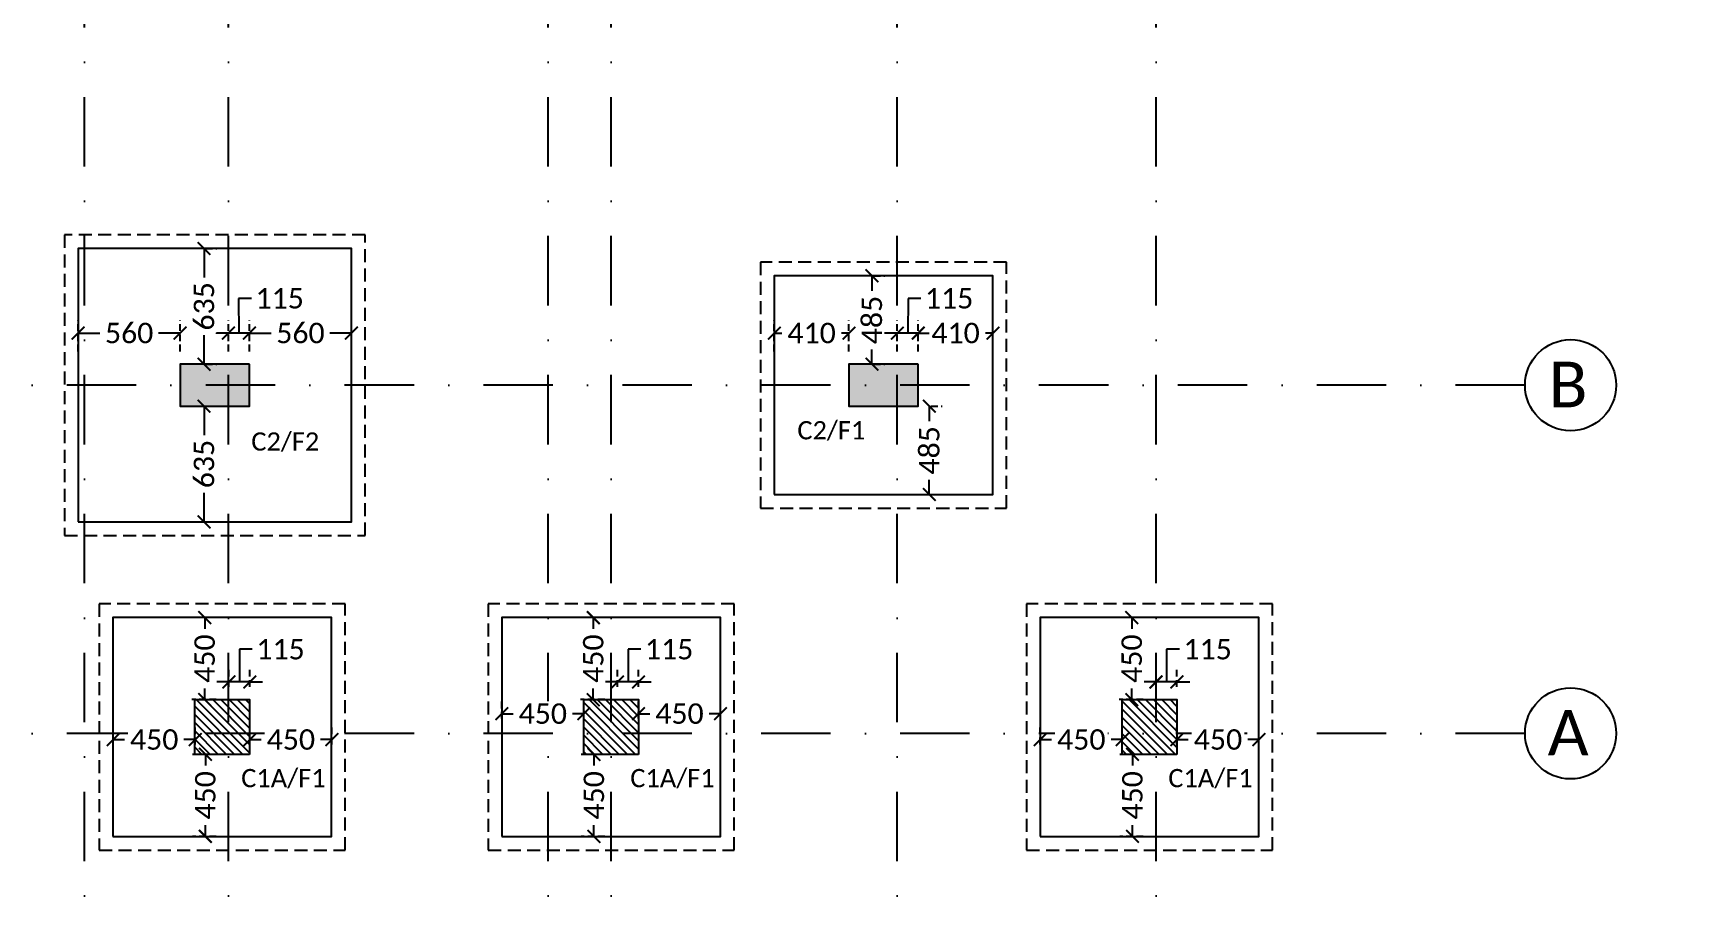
# Model space of a CAD drawing. Header units: millimetres. Extents: x -176651 to 954389, y -469666 to 486614.
# Drawn here: x 827461 to 836584, y 165654 to 170441 of the extents above; entities that cross this region are included whole.
import ezdxf
from ezdxf.xclip import XClip

# ---------------------------------------------------------------- set-up
doc = ezdxf.new("R2010")
doc.units = ezdxf.units.MM
doc.header["$LTSCALE"] = 150
doc.header["$XCLIPFRAME"] = 2
for name, pattern in [('3BHK-W(SB)$0$HIDDEN', [0.375, 0.25, -0.125]), ('DASHDOTX2', [50.8, 25.4, -12.7, 0, -12.7]), ('HIDDEN2', [4.7625, 3.175, -1.5875])]:
    doc.linetypes.add(name, pattern=pattern)
for name, color, linetype in [('ad-Column', 3, 'Continuous'), ('ad-Column Hatch', 125, 'Continuous'), ('ad-Footing line', 2, 'Continuous'), ('ad-Grid', 8, 'DASHDOTX2'), ('ad-PCC line', 8, 'HIDDEN2'), ('ad-RCC', 3, 'Continuous'), ('ad-RCC Hatch', 125, 'Continuous'), ('ad-Road', 2, 'Continuous'), ('ad-Road Hatch', 8, 'Continuous'), ('ad-Text main', 7, 'Continuous')]:
    doc.layers.add(name, color=color, linetype=linetype)
doc.layers.add('ad-Foundation text', color=6, linetype='Continuous', true_color=0xff00ff)
doc.layers.add('ad-Internal Dimensions', color=5, linetype='Continuous', true_color=0x0000ff)
doc.styles.get("Standard").update_dxf_attribs({"font": 'calibril.ttf'})
doc.dimstyles.new('A-75-DIM-INT (Framing)', dxfattribs={"dimscale": 100, "dimtxt": 1.6, "dimasz": 1, "dimexe": 1, "dimexo": 1, "dimgap": 0.5, "dimtad": 0, "dimdec": 0, "dimdsep": 46, "dimtxsty": 'Standard', "dimblk": 'ARCHTICK', "dimcen": 0.025, "dimclrd": 5, "dimclre": 5, "dimclrt": 256, "dimazin": 2, "dimtfac": 1, "dimtdec": 0, "dimtmove": 1, "dimatfit": 0, "dimldrblk": 'ARCHTICK', "dimfxl": 1, "dimtfill": 1, "dimtolj": 1, "dimtzin": 0, "dimarcsym": 0})

# ---------------------------------------------------------------- blocks, each defined once
blk = doc.blocks.new('A$C4fb60e89')
at = {"layer": 'ad-Road Hatch', "ltscale": 5, "transparency": 33554687}
h = blk.add_hatch(dxfattribs=at)
h.set_pattern_fill('AR-HBONE', color=256, scale=15)
h.set_pattern_definition([(45, (-193247.7, -428758.8), (0, 2155.2615), [4572, -1524]), (135, (-192170.1, -427681.1), (2e-13, 2155.2615), [4572, -1524])])
h.paths.add_polyline_path([(175594.5, -250241), (169177.9, -249341.1), (167473.5, -249057.1), (167473.5, -138693.9), (101313.5, -138693.9), (101313.5, -199953.9), (101307.7, -237994.6), (101040.4, -268291), (101007.7, -280967.7), (101066.4, -293683.6), (101242.5, -311127.2), (100909.9, -319343.6), (100949.1, -333937.5), (100668.7, -366959.6), (100727.3, -390982.9), (100668.7, -404585.6), (100538.2, -420418.5), (100466.5, -428758.8), (92426.2, -427265.5), (92163.5, -427209.5), (92163.5, -321453.9), (24803.5, -321453.9), (24803.5, -412960.5), (15653.5, -411028.6), (15653.5, -321452.2), (-19535.1, -321452.2), (-34427.5, -319476.7), (-65207.4, -315394.6), (-171770.1, -301268.1), (-185853.9, -298333.1), (-193247.7, -296831.5), (-193244, -292907.6), (-191913.8, -285219.4), (-191838.8, -284678.8), (-183397.4, -286393.2), (-169722.9, -289242.8), (-53141.2, -304697.5), (-18730.1, -309262.2), (15653.3, -309262.2), (15653.5, 703.4), (24803.5, 1114.6), (24803.5, -129543.9), (92163.5, -129543.9), (92163.5, 15133.3), (101313.5, 17712.8), (101313.5, -129543.9), (167473.5, -129543.9), (167473.5, 35551.6), (175738, 37855), (175848.8, 28595.3), (175835.8, 25947.4), (175777.1, 14040.5), (175855.3, 2315.8), (175659.7, -18036.1), (175731.4, -34038.6), (175718.4, -46839.2), (175672.7, -63402.4), (175816.2, -82071.9), (175542.3, -106356), (175490.2, -124640.8), (175574.9, -145018.8), (175731.4, -168892), (175796.6, -181268.8), (175796.6, -192667.4), (175744.5, -208200.3), (175829.2, -223276.8), (175887.9, -234871.1)])
h.paths.add_polyline_path([(24803.5, -309263.9), (92163.5, -309263.9), (92163.5, -138693.9), (24803.5, -138693.9)], flags=16)
blk = doc.blocks.new("Plot's Boundary")
at = {"layer": 'ad-Road', "ltscale": 5}
blk.add_blockref('A$C4fb60e89', (191838.8, 428758.8), dxfattribs=at)
blk = doc.blocks.new('A$C42b14ea2')
at = {"layer": 'ad-RCC Hatch', "transparency": 33554687}
h = blk.add_hatch(dxfattribs=at)
h.set_pattern_fill('ANSI31', color=256, scale=10)
h.set_pattern_definition([(45, (8643.536, 7380), (-22.45064, 22.45064), [])])
h.paths.add_polyline_path([(0, 0), (300, 0), (300, 300), (0, 300)])
at = {"layer": 'ad-RCC'}
blk.add_lwpolyline([(0, 0), (300, 0), (300, 300), (0, 300)], close=True, dxfattribs=at)
blk = doc.blocks.new('zw$6AA0')
at = {"layer": 'ad-Column Hatch', "transparency": 33554687}
h = blk.add_hatch(color=256, dxfattribs=at)
h.dxf.hatch_style = 1
h.paths.add_polyline_path([(0, -230), (380, -230), (380, 0), (0, 0)])
at = {"layer": 'ad-Column'}
blk.add_lwpolyline([(0, -230), (380, -230), (380, 0), (0, 0)], close=True, dxfattribs=at)
blk = doc.blocks.new('1215E_Columns')
at = {"xscale": -1}
for p in [(6705, -1910), (8840, -1910), (11795, -1910)]:
    blk.add_blockref('A$C42b14ea2', p, dxfattribs=at)
at = {"layer": 'ad-Column', "rotation": 179.9999999999996}
for p in [(6705, 0), (10375, 0)]:
    blk.add_blockref('zw$6AA0', p, dxfattribs=at)
blk = doc.blocks.new('1215E_Grid')
at = {"layer": 'ad-Grid', "ltscale": 0.1}
for points in [[(9043.6, -4473.6), (9043.6, -4223.6), (8690, -4020), (8690, 14905), (9043.6, 15108.6), (9043.6, 15358.6)], [(5800, -4020), (5800, 14905)], [(6590, -4020), (6590, 14905)], [(8345, -4020), (8345, 14905)], [(10260, -4020), (10260, 14905)], [(11680, -4020), (11680, 14905)], [(13705, 115), (-1950, 115)], [(13705, -1795), (-1950, -1795)]]:
    blk.add_lwpolyline(points, dxfattribs=at)
at = {"layer": 'ad-Text main', "char_height": 250, "width": 227.385, "attachment_point": 5, "bg_fill": 2}
for s, insert in [('{\\fCalibri|b0|i0|c0|p34;B}', (13941.5, 119)), ('{\\fCalibri|b0|i0|c0|p34;A}', (13941.5, -1791))]:
    blk.add_mtext(s, dxfattribs=dict(at, insert=insert))
at = {"layer": 'ad-Grid', "color": 7, "linetype": 'ByBlock'}
for centre in [(13955, 115), (13955, -1795)]:
    blk.add_circle(centre, 250, dxfattribs=at)
blk = doc.blocks.new('A$C71157536')
at = {"layer": 'ad-Footing line'}
for points in [[(-4610, -635), (-3110, -635), (-3110, 865), (-4610, 865)], [(-790, -485), (410, -485), (410, 715), (-790, 715)], [(-4420, -2360), (-3220, -2360), (-3220, -1160), (-4420, -1160)], [(-2285, -2360), (-1085, -2360), (-1085, -1160), (-2285, -1160)], [(670, -2360), (1870, -2360), (1870, -1160), (670, -1160)]]:
    blk.add_lwpolyline(points, close=True, dxfattribs=at)
at = {"layer": 'ad-PCC line', "ltscale": 0.15}
for points in [[(-4685, -710), (-3035, -710), (-3035, 940), (-4685, 940)], [(-865, -560), (485, -560), (485, 790), (-865, 790)], [(-4495, -2435), (-3145, -2435), (-3145, -1085), (-4495, -1085)], [(-2360, -2435), (-1010, -2435), (-1010, -1085), (-2360, -1085)], [(595, -2435), (1945, -2435), (1945, -1085), (595, -1085)]]:
    blk.add_lwpolyline(points, close=True, dxfattribs=at)
blk = doc.blocks.new('A$Cfb9dcffd')
at = {"layer": 'ad-Foundation text', "char_height": 100, "attachment_point": 5}
for s, insert, width in [('\\pxt5;C2/F1', (-476.7, -135.4), 349.312), ('\\pxt5;C2/F2', (-3473.3, -197.2), 349.312), ('\\pxt5;C1A/F1', (-3483.5, -2043.7), 382.445), ('\\pxt5;C1A/F1', (-1348.5, -2043.7), 382.445), ('\\pxt5;C1A/F1', (1604, -2043.7), 382.445)]:
    blk.add_mtext(s, dxfattribs=dict(at, insert=insert, width=width))
blk = doc.blocks.new('_ArchTick')
at = {"color": 0, "linetype": 'ByBlock', "const_width": 0.15}
blk.add_lwpolyline([(-0.5, -0.5), (0.5, 0.5)], dxfattribs=at)
blk = doc.blocks.new('*D124')
at = {"layer": 'ad-Internal Dimensions', "lineweight": -2}
for p, q in [((10319.4, -11763.9), (10317.5, -11954.3)), ((10389.4, -11763.9), (10319.4, -11763.9)), ((10260, -11954.3), (10190, -11954.3)), ((10375, -11954.3), (10260, -11954.3)), ((10375, -11954.3), (10445, -11954.3))]:
    blk.add_line(p, q, dxfattribs=at)
at = {"layer": 'ad-Internal Dimensions', "linetype": '3BHK-W(SB)$0$HIDDEN', "lineweight": -2}
for p, q in [((10260, -12055), (10260, -11884.3)), ((10375, -12055), (10375, -11884.3))]:
    blk.add_line(p, q, dxfattribs=at)
at = {"layer": 'Defpoints', "color": 0}
for p in [(10260, -11954.3), (10260, -12125), (10375, -12125)]:
    blk.add_point(p, dxfattribs=at)
at = {"layer": 'ad-Internal Dimensions', "lineweight": -2, "xscale": 70, "yscale": 70, "zscale": 70}
blk.add_blockref('_ArchTick', (10260, -11954.3), dxfattribs=at)
at = {"layer": 'ad-Internal Dimensions', "lineweight": -2, "xscale": 70, "yscale": 70, "zscale": 70, "rotation": 180}
blk.add_blockref('_ArchTick', (10375, -11954.3), dxfattribs=at)
at = {"layer": 'ad-Internal Dimensions', "insert": (10544.6, -11763.9), "char_height": 112, "attachment_point": 5, "bg_fill": 3, "box_fill_scale": 1.1, "bg_fill_color": 257, "bg_fill_transparency": 0}
blk.add_mtext('\\A1;115', dxfattribs=at)
blk = doc.blocks.new('*D125')
at = {"layer": 'ad-Internal Dimensions', "lineweight": -2}
for p, q in [((10121, -11640), (10121, -11721.5)), ((10121, -12125), (10121, -12043.5))]:
    blk.add_line(p, q, dxfattribs=at)
at = {"layer": 'ad-Internal Dimensions', "linetype": '3BHK-W(SB)$0$HIDDEN', "lineweight": -2}
for p, q in [((10130, -11640), (10191, -11640)), ((10130, -12125), (10191, -12125))]:
    blk.add_line(p, q, dxfattribs=at)
at = {"layer": 'Defpoints', "color": 0}
for p in [(10060, -11640), (10121, -11640), (10060, -12125)]:
    blk.add_point(p, dxfattribs=at)
at = {"layer": 'ad-Internal Dimensions', "lineweight": -2, "xscale": 70, "yscale": 70, "zscale": 70}
for p, rotation in [((10121, -11640), 90), ((10121, -12125), 270)]:
    blk.add_blockref('_ArchTick', p, dxfattribs=dict(at, rotation=rotation))
at = {"layer": 'ad-Internal Dimensions', "insert": (10121, -11882.5), "char_height": 112, "attachment_point": 5, "rotation": 90, "bg_fill": 3, "box_fill_scale": 1.1, "bg_fill_color": 257, "bg_fill_transparency": 0}
blk.add_mtext('\\A1;485', dxfattribs=at)
blk = doc.blocks.new('*D126')
at = {"layer": 'ad-Internal Dimensions', "linetype": '3BHK-W(SB)$0$HIDDEN', "lineweight": -2}
for p, q in [((9585, -12055), (9585, -11884.3)), ((9995, -12055), (9995, -11884.3))]:
    blk.add_line(p, q, dxfattribs=at)
at = {"layer": 'ad-Internal Dimensions', "lineweight": -2}
for p, q in [((9585, -11954.3), (9626.6, -11954.3)), ((9995, -11954.3), (9953.4, -11954.3))]:
    blk.add_line(p, q, dxfattribs=at)
at = {"layer": 'Defpoints', "color": 0}
for p in [(9995, -11954.3), (9585, -12125), (9995, -12125)]:
    blk.add_point(p, dxfattribs=at)
at = {"layer": 'ad-Internal Dimensions', "lineweight": -2, "xscale": 70, "yscale": 70, "zscale": 70, "rotation": 180}
blk.add_blockref('_ArchTick', (9585, -11954.3), dxfattribs=at)
at = {"layer": 'ad-Internal Dimensions', "lineweight": -2, "xscale": 70, "yscale": 70, "zscale": 70}
blk.add_blockref('_ArchTick', (9995, -11954.3), dxfattribs=at)
at = {"layer": 'ad-Internal Dimensions', "insert": (9790, -11954.3), "char_height": 112, "attachment_point": 5, "bg_fill": 3, "box_fill_scale": 1.1, "bg_fill_color": 257, "bg_fill_transparency": 0}
blk.add_mtext('\\A1;410', dxfattribs=at)
blk = doc.blocks.new('*D127')
at = {"layer": 'ad-Internal Dimensions', "linetype": '3BHK-W(SB)$0$HIDDEN', "lineweight": -2}
for p, q in [((10375, -12055), (10375, -11884.3)), ((10785, -12055), (10785, -11884.3))]:
    blk.add_line(p, q, dxfattribs=at)
at = {"layer": 'ad-Internal Dimensions', "lineweight": -2}
for p, q in [((10375, -11954.3), (10416.6, -11954.3)), ((10785, -11954.3), (10743.4, -11954.3))]:
    blk.add_line(p, q, dxfattribs=at)
at = {"layer": 'Defpoints', "color": 0}
for p in [(10785, -11954.3), (10375, -12125), (10785, -12125)]:
    blk.add_point(p, dxfattribs=at)
at = {"layer": 'ad-Internal Dimensions', "lineweight": -2, "xscale": 70, "yscale": 70, "zscale": 70, "rotation": 180}
blk.add_blockref('_ArchTick', (10375, -11954.3), dxfattribs=at)
at = {"layer": 'ad-Internal Dimensions', "lineweight": -2, "xscale": 70, "yscale": 70, "zscale": 70}
blk.add_blockref('_ArchTick', (10785, -11954.3), dxfattribs=at)
at = {"layer": 'ad-Internal Dimensions', "insert": (10580, -11954.3), "char_height": 112, "attachment_point": 5, "bg_fill": 3, "box_fill_scale": 1.1, "bg_fill_color": 257, "bg_fill_transparency": 0}
blk.add_mtext('\\A1;410', dxfattribs=at)
blk = doc.blocks.new('*D128')
at = {"layer": 'ad-Internal Dimensions', "lineweight": -2}
for p, q in [((10436, -12355), (10436, -12436.5)), ((10436, -12840), (10436, -12758.5))]:
    blk.add_line(p, q, dxfattribs=at)
at = {"layer": 'ad-Internal Dimensions', "linetype": '3BHK-W(SB)$0$HIDDEN', "lineweight": -2}
for p, q in [((10445, -12355), (10506, -12355)), ((10445, -12840), (10506, -12840))]:
    blk.add_line(p, q, dxfattribs=at)
at = {"layer": 'Defpoints', "color": 0}
for p in [(10375, -12355), (10436, -12355), (10375, -12840)]:
    blk.add_point(p, dxfattribs=at)
at = {"layer": 'ad-Internal Dimensions', "lineweight": -2, "xscale": 70, "yscale": 70, "zscale": 70}
for p, rotation in [((10436, -12355), 90), ((10436, -12840), 270)]:
    blk.add_blockref('_ArchTick', p, dxfattribs=dict(at, rotation=rotation))
at = {"layer": 'ad-Internal Dimensions', "insert": (10436, -12597.5), "char_height": 112, "attachment_point": 5, "rotation": 90, "bg_fill": 3, "box_fill_scale": 1.1, "bg_fill_color": 257, "bg_fill_transparency": 0}
blk.add_mtext('\\A1;485', dxfattribs=at)
blk = doc.blocks.new('*D173')
at = {"layer": 'ad-Internal Dimensions', "lineweight": -2}
for p, q in [((11738.1, -13688.7), (11737.5, -13868.1)), ((11808.1, -13688.7), (11738.1, -13688.7)), ((11680, -13868.1), (11610, -13868.1)), ((11795, -13868.1), (11680, -13868.1)), ((11795, -13868.1), (11865, -13868.1))]:
    blk.add_line(p, q, dxfattribs=at)
at = {"layer": 'ad-Internal Dimensions', "linetype": '3BHK-W(SB)$0$HIDDEN', "lineweight": -2}
for p, q in [((11680, -13895), (11680, -13798.1)), ((11795, -13895), (11795, -13798.1))]:
    blk.add_line(p, q, dxfattribs=at)
at = {"layer": 'Defpoints', "color": 0}
for p in [(11680, -13868.1), (11680, -13965), (11795, -13965)]:
    blk.add_point(p, dxfattribs=at)
at = {"layer": 'ad-Internal Dimensions', "lineweight": -2, "xscale": 70, "yscale": 70, "zscale": 70}
blk.add_blockref('_ArchTick', (11680, -13868.1), dxfattribs=at)
at = {"layer": 'ad-Internal Dimensions', "lineweight": -2, "xscale": 70, "yscale": 70, "zscale": 70, "rotation": 180}
blk.add_blockref('_ArchTick', (11795, -13868.1), dxfattribs=at)
at = {"layer": 'ad-Internal Dimensions', "insert": (11963.2, -13688.7), "char_height": 112, "attachment_point": 5, "bg_fill": 3, "box_fill_scale": 1.1, "bg_fill_color": 257, "bg_fill_transparency": 0}
blk.add_mtext('\\A1;115', dxfattribs=at)
blk = doc.blocks.new('*D174')
at = {"layer": 'ad-Internal Dimensions', "linetype": '3BHK-W(SB)$0$HIDDEN', "lineweight": -2}
for p, q in [((11795, -14211), (11795, -14114.1)), ((12245, -14211), (12245, -14114.1))]:
    blk.add_line(p, q, dxfattribs=at)
at = {"layer": 'ad-Internal Dimensions', "lineweight": -2}
for p, q in [((11795, -14184.1), (11856.6, -14184.1)), ((12245, -14184.1), (12183.4, -14184.1))]:
    blk.add_line(p, q, dxfattribs=at)
at = {"layer": 'Defpoints', "color": 0}
for p in [(12245, -14184.1), (11795, -14281), (12245, -14281)]:
    blk.add_point(p, dxfattribs=at)
at = {"layer": 'ad-Internal Dimensions', "lineweight": -2, "xscale": 70, "yscale": 70, "zscale": 70, "rotation": 180}
blk.add_blockref('_ArchTick', (11795, -14184.1), dxfattribs=at)
at = {"layer": 'ad-Internal Dimensions', "lineweight": -2, "xscale": 70, "yscale": 70, "zscale": 70}
blk.add_blockref('_ArchTick', (12245, -14184.1), dxfattribs=at)
at = {"layer": 'ad-Internal Dimensions', "insert": (12020, -14184.1), "char_height": 112, "attachment_point": 5, "bg_fill": 3, "box_fill_scale": 1.1, "bg_fill_color": 257, "bg_fill_transparency": 0}
blk.add_mtext('\\A1;450', dxfattribs=at)
blk = doc.blocks.new('*D175')
at = {"layer": 'ad-Internal Dimensions', "linetype": '3BHK-W(SB)$0$HIDDEN', "lineweight": -2}
for p, q in [((11045, -14211), (11045, -14114.1)), ((11495, -14211), (11495, -14114.1))]:
    blk.add_line(p, q, dxfattribs=at)
at = {"layer": 'ad-Internal Dimensions', "lineweight": -2}
for p, q in [((11045, -14184.1), (11106.6, -14184.1)), ((11495, -14184.1), (11433.4, -14184.1))]:
    blk.add_line(p, q, dxfattribs=at)
at = {"layer": 'Defpoints', "color": 0}
for p in [(11045, -14184.1), (11045, -14281), (11495, -14281)]:
    blk.add_point(p, dxfattribs=at)
at = {"layer": 'ad-Internal Dimensions', "lineweight": -2, "xscale": 70, "yscale": 70, "zscale": 70, "rotation": 180}
blk.add_blockref('_ArchTick', (11045, -14184.1), dxfattribs=at)
at = {"layer": 'ad-Internal Dimensions', "lineweight": -2, "xscale": 70, "yscale": 70, "zscale": 70}
blk.add_blockref('_ArchTick', (11495, -14184.1), dxfattribs=at)
at = {"layer": 'ad-Internal Dimensions', "insert": (11270, -14184.1), "char_height": 112, "attachment_point": 5, "bg_fill": 3, "box_fill_scale": 1.1, "bg_fill_color": 257, "bg_fill_transparency": 0}
blk.add_mtext('\\A1;450', dxfattribs=at)
blk = doc.blocks.new('*D176')
at = {"layer": 'ad-Internal Dimensions', "linetype": '3BHK-W(SB)$0$HIDDEN', "lineweight": -2}
for p, q in [((11610, -13515), (11477, -13515)), ((11610, -13965), (11477, -13965))]:
    blk.add_line(p, q, dxfattribs=at)
at = {"layer": 'ad-Internal Dimensions', "lineweight": -2}
for p, q in [((11547, -13515), (11547, -13576.6)), ((11547, -13965), (11547, -13903.4))]:
    blk.add_line(p, q, dxfattribs=at)
at = {"layer": 'Defpoints', "color": 0}
for p in [(11547, -13515), (11680, -13515), (11680, -13965)]:
    blk.add_point(p, dxfattribs=at)
at = {"layer": 'ad-Internal Dimensions', "lineweight": -2, "xscale": 70, "yscale": 70, "zscale": 70}
for p, rotation in [((11547, -13515), 90), ((11547, -13965), 270)]:
    blk.add_blockref('_ArchTick', p, dxfattribs=dict(at, rotation=rotation))
at = {"layer": 'ad-Internal Dimensions', "insert": (11547, -13740), "char_height": 112, "attachment_point": 5, "rotation": 90, "bg_fill": 3, "box_fill_scale": 1.1, "bg_fill_color": 257, "bg_fill_transparency": 0}
blk.add_mtext('\\A1;450', dxfattribs=at)
blk = doc.blocks.new('*D177')
at = {"layer": 'ad-Internal Dimensions', "linetype": '3BHK-W(SB)$0$HIDDEN', "lineweight": -2}
for p, q in [((11610, -14265), (11480.7, -14265)), ((11610, -14715), (11480.7, -14715))]:
    blk.add_line(p, q, dxfattribs=at)
at = {"layer": 'ad-Internal Dimensions', "lineweight": -2}
for p, q in [((11550.7, -14265), (11550.7, -14326.6)), ((11550.7, -14715), (11550.7, -14653.4))]:
    blk.add_line(p, q, dxfattribs=at)
at = {"layer": 'Defpoints', "color": 0}
for p in [(11680, -14265), (11550.7, -14715), (11680, -14715)]:
    blk.add_point(p, dxfattribs=at)
at = {"layer": 'ad-Internal Dimensions', "lineweight": -2, "xscale": 70, "yscale": 70, "zscale": 70}
for p, rotation in [((11550.7, -14265), 90), ((11550.7, -14715), 270)]:
    blk.add_blockref('_ArchTick', p, dxfattribs=dict(at, rotation=rotation))
at = {"layer": 'ad-Internal Dimensions', "insert": (11550.7, -14490), "char_height": 112, "attachment_point": 5, "rotation": 90, "bg_fill": 3, "box_fill_scale": 1.1, "bg_fill_color": 257, "bg_fill_transparency": 0}
blk.add_mtext('\\A1;450', dxfattribs=at)
blk = doc.blocks.new('*D178')
at = {"layer": 'ad-Internal Dimensions', "lineweight": -2}
for p, q in [((6650.6, -13688.7), (6650, -13868.1)), ((6720.6, -13688.7), (6650.6, -13688.7)), ((6592.5, -13868.1), (6522.5, -13868.1)), ((6707.5, -13868.1), (6592.5, -13868.1)), ((6707.5, -13868.1), (6777.5, -13868.1))]:
    blk.add_line(p, q, dxfattribs=at)
at = {"layer": 'ad-Internal Dimensions', "linetype": '3BHK-W(SB)$0$HIDDEN', "lineweight": -2}
for p, q in [((6592.5, -13895), (6592.5, -13798.1)), ((6707.5, -13895), (6707.5, -13798.1))]:
    blk.add_line(p, q, dxfattribs=at)
at = {"layer": 'Defpoints', "color": 0}
for p in [(6592.5, -13868.1), (6592.5, -13965), (6707.5, -13965)]:
    blk.add_point(p, dxfattribs=at)
at = {"layer": 'ad-Internal Dimensions', "lineweight": -2, "xscale": 70, "yscale": 70, "zscale": 70}
blk.add_blockref('_ArchTick', (6592.5, -13868.1), dxfattribs=at)
at = {"layer": 'ad-Internal Dimensions', "lineweight": -2, "xscale": 70, "yscale": 70, "zscale": 70, "rotation": 180}
blk.add_blockref('_ArchTick', (6707.5, -13868.1), dxfattribs=at)
at = {"layer": 'ad-Internal Dimensions', "insert": (6875.7, -13688.7), "char_height": 112, "attachment_point": 5, "bg_fill": 3, "box_fill_scale": 1.1, "bg_fill_color": 257, "bg_fill_transparency": 0}
blk.add_mtext('\\A1;115', dxfattribs=at)
blk = doc.blocks.new('*D179')
at = {"layer": 'ad-Internal Dimensions', "linetype": '3BHK-W(SB)$0$HIDDEN', "lineweight": -2}
for p, q in [((6707.5, -14211), (6707.5, -14114.1)), ((7157.5, -14211), (7157.5, -14114.1))]:
    blk.add_line(p, q, dxfattribs=at)
at = {"layer": 'ad-Internal Dimensions', "lineweight": -2}
for p, q in [((6707.5, -14184.1), (6769.1, -14184.1)), ((7157.5, -14184.1), (7095.9, -14184.1))]:
    blk.add_line(p, q, dxfattribs=at)
at = {"layer": 'Defpoints', "color": 0}
for p in [(7157.5, -14184.1), (6707.5, -14281), (7157.5, -14281)]:
    blk.add_point(p, dxfattribs=at)
at = {"layer": 'ad-Internal Dimensions', "lineweight": -2, "xscale": 70, "yscale": 70, "zscale": 70, "rotation": 180}
blk.add_blockref('_ArchTick', (6707.5, -14184.1), dxfattribs=at)
at = {"layer": 'ad-Internal Dimensions', "lineweight": -2, "xscale": 70, "yscale": 70, "zscale": 70}
blk.add_blockref('_ArchTick', (7157.5, -14184.1), dxfattribs=at)
at = {"layer": 'ad-Internal Dimensions', "insert": (6932.5, -14184.1), "char_height": 112, "attachment_point": 5, "bg_fill": 3, "box_fill_scale": 1.1, "bg_fill_color": 257, "bg_fill_transparency": 0}
blk.add_mtext('\\A1;450', dxfattribs=at)
blk = doc.blocks.new('*D180')
at = {"layer": 'ad-Internal Dimensions', "linetype": '3BHK-W(SB)$0$HIDDEN', "lineweight": -2}
for p, q in [((5957.5, -14211), (5957.5, -14114.1)), ((6407.5, -14211), (6407.5, -14114.1))]:
    blk.add_line(p, q, dxfattribs=at)
at = {"layer": 'ad-Internal Dimensions', "lineweight": -2}
for p, q in [((5957.5, -14184.1), (6019.1, -14184.1)), ((6407.5, -14184.1), (6345.9, -14184.1))]:
    blk.add_line(p, q, dxfattribs=at)
at = {"layer": 'Defpoints', "color": 0}
for p in [(5957.5, -14184.1), (5957.5, -14281), (6407.5, -14281)]:
    blk.add_point(p, dxfattribs=at)
at = {"layer": 'ad-Internal Dimensions', "lineweight": -2, "xscale": 70, "yscale": 70, "zscale": 70, "rotation": 180}
blk.add_blockref('_ArchTick', (5957.5, -14184.1), dxfattribs=at)
at = {"layer": 'ad-Internal Dimensions', "lineweight": -2, "xscale": 70, "yscale": 70, "zscale": 70}
blk.add_blockref('_ArchTick', (6407.5, -14184.1), dxfattribs=at)
at = {"layer": 'ad-Internal Dimensions', "insert": (6182.5, -14184.1), "char_height": 112, "attachment_point": 5, "bg_fill": 3, "box_fill_scale": 1.1, "bg_fill_color": 257, "bg_fill_transparency": 0}
blk.add_mtext('\\A1;450', dxfattribs=at)
blk = doc.blocks.new('*D181')
at = {"layer": 'ad-Internal Dimensions', "linetype": '3BHK-W(SB)$0$HIDDEN', "lineweight": -2}
for p, q in [((6522.5, -13515), (6389.5, -13515)), ((6522.5, -13965), (6389.5, -13965))]:
    blk.add_line(p, q, dxfattribs=at)
at = {"layer": 'ad-Internal Dimensions', "lineweight": -2}
for p, q in [((6459.5, -13515), (6459.5, -13576.6)), ((6459.5, -13965), (6459.5, -13903.4))]:
    blk.add_line(p, q, dxfattribs=at)
at = {"layer": 'Defpoints', "color": 0}
for p in [(6459.5, -13515), (6592.5, -13515), (6592.5, -13965)]:
    blk.add_point(p, dxfattribs=at)
at = {"layer": 'ad-Internal Dimensions', "lineweight": -2, "xscale": 70, "yscale": 70, "zscale": 70}
for p, rotation in [((6459.5, -13515), 90), ((6459.5, -13965), 270)]:
    blk.add_blockref('_ArchTick', p, dxfattribs=dict(at, rotation=rotation))
at = {"layer": 'ad-Internal Dimensions', "insert": (6459.5, -13740), "char_height": 112, "attachment_point": 5, "rotation": 90, "bg_fill": 3, "box_fill_scale": 1.1, "bg_fill_color": 257, "bg_fill_transparency": 0}
blk.add_mtext('\\A1;450', dxfattribs=at)
blk = doc.blocks.new('*D182')
at = {"layer": 'ad-Internal Dimensions', "linetype": '3BHK-W(SB)$0$HIDDEN', "lineweight": -2}
for p, q in [((6522.5, -14265), (6393.2, -14265)), ((6522.5, -14715), (6393.2, -14715))]:
    blk.add_line(p, q, dxfattribs=at)
at = {"layer": 'ad-Internal Dimensions', "lineweight": -2}
for p, q in [((6463.2, -14265), (6463.2, -14326.6)), ((6463.2, -14715), (6463.2, -14653.4))]:
    blk.add_line(p, q, dxfattribs=at)
at = {"layer": 'Defpoints', "color": 0}
for p in [(6592.5, -14265), (6463.2, -14715), (6592.5, -14715)]:
    blk.add_point(p, dxfattribs=at)
at = {"layer": 'ad-Internal Dimensions', "lineweight": -2, "xscale": 70, "yscale": 70, "zscale": 70}
for p, rotation in [((6463.2, -14265), 90), ((6463.2, -14715), 270)]:
    blk.add_blockref('_ArchTick', p, dxfattribs=dict(at, rotation=rotation))
at = {"layer": 'ad-Internal Dimensions', "insert": (6463.2, -14490), "char_height": 112, "attachment_point": 5, "rotation": 90, "bg_fill": 3, "box_fill_scale": 1.1, "bg_fill_color": 257, "bg_fill_transparency": 0}
blk.add_mtext('\\A1;450', dxfattribs=at)
blk = doc.blocks.new('*D134')
at = {"layer": 'ad-Internal Dimensions', "lineweight": -2}
for p, q in [((8783.1, -13688.7), (8782.5, -13868.1)), ((8853.1, -13688.7), (8783.1, -13688.7)), ((8725, -13868.1), (8655, -13868.1)), ((8840, -13868.1), (8725, -13868.1)), ((8840, -13868.1), (8910, -13868.1))]:
    blk.add_line(p, q, dxfattribs=at)
at = {"layer": 'ad-Internal Dimensions', "linetype": '3BHK-W(SB)$0$HIDDEN', "lineweight": -2}
for p, q in [((8725, -13895), (8725, -13798.1)), ((8840, -13895), (8840, -13798.1))]:
    blk.add_line(p, q, dxfattribs=at)
at = {"layer": 'Defpoints', "color": 0}
for p in [(8725, -13868.1), (8725, -13965), (8840, -13965)]:
    blk.add_point(p, dxfattribs=at)
at = {"layer": 'ad-Internal Dimensions', "lineweight": -2, "xscale": 70, "yscale": 70, "zscale": 70}
blk.add_blockref('_ArchTick', (8725, -13868.1), dxfattribs=at)
at = {"layer": 'ad-Internal Dimensions', "lineweight": -2, "xscale": 70, "yscale": 70, "zscale": 70, "rotation": 180}
blk.add_blockref('_ArchTick', (8840, -13868.1), dxfattribs=at)
at = {"layer": 'ad-Internal Dimensions', "insert": (9008.2, -13688.7), "char_height": 112, "attachment_point": 5, "bg_fill": 3, "box_fill_scale": 1.1, "bg_fill_color": 257, "bg_fill_transparency": 0}
blk.add_mtext('\\A1;115', dxfattribs=at)
blk = doc.blocks.new('*D135')
at = {"layer": 'ad-Internal Dimensions', "linetype": '3BHK-W(SB)$0$HIDDEN', "lineweight": -2}
for p, q in [((8840, -14069.2), (8840, -13972.2)), ((9290, -14069.2), (9290, -13972.2))]:
    blk.add_line(p, q, dxfattribs=at)
at = {"layer": 'ad-Internal Dimensions', "lineweight": -2}
for p, q in [((8840, -14042.2), (8901.6, -14042.2)), ((9290, -14042.2), (9228.4, -14042.2))]:
    blk.add_line(p, q, dxfattribs=at)
at = {"layer": 'Defpoints', "color": 0}
for p in [(9290, -14042.2), (8840, -14139.2), (9290, -14139.2)]:
    blk.add_point(p, dxfattribs=at)
at = {"layer": 'ad-Internal Dimensions', "lineweight": -2, "xscale": 70, "yscale": 70, "zscale": 70, "rotation": 180}
blk.add_blockref('_ArchTick', (8840, -14042.2), dxfattribs=at)
at = {"layer": 'ad-Internal Dimensions', "lineweight": -2, "xscale": 70, "yscale": 70, "zscale": 70}
blk.add_blockref('_ArchTick', (9290, -14042.2), dxfattribs=at)
at = {"layer": 'ad-Internal Dimensions', "insert": (9065, -14042.2), "char_height": 112, "attachment_point": 5, "bg_fill": 3, "box_fill_scale": 1.1, "bg_fill_color": 257, "bg_fill_transparency": 0}
blk.add_mtext('\\A1;450', dxfattribs=at)
blk = doc.blocks.new('*D136')
at = {"layer": 'ad-Internal Dimensions', "linetype": '3BHK-W(SB)$0$HIDDEN', "lineweight": -2}
for p, q in [((8090, -14069.2), (8090, -13972.2)), ((8540, -14069.2), (8540, -13972.2))]:
    blk.add_line(p, q, dxfattribs=at)
at = {"layer": 'ad-Internal Dimensions', "lineweight": -2}
for p, q in [((8090, -14042.2), (8151.6, -14042.2)), ((8540, -14042.2), (8478.4, -14042.2))]:
    blk.add_line(p, q, dxfattribs=at)
at = {"layer": 'Defpoints', "color": 0}
for p in [(8090, -14042.2), (8090, -14139.2), (8540, -14139.2)]:
    blk.add_point(p, dxfattribs=at)
at = {"layer": 'ad-Internal Dimensions', "lineweight": -2, "xscale": 70, "yscale": 70, "zscale": 70, "rotation": 180}
blk.add_blockref('_ArchTick', (8090, -14042.2), dxfattribs=at)
at = {"layer": 'ad-Internal Dimensions', "lineweight": -2, "xscale": 70, "yscale": 70, "zscale": 70}
blk.add_blockref('_ArchTick', (8540, -14042.2), dxfattribs=at)
at = {"layer": 'ad-Internal Dimensions', "insert": (8315, -14042.2), "char_height": 112, "attachment_point": 5, "bg_fill": 3, "box_fill_scale": 1.1, "bg_fill_color": 257, "bg_fill_transparency": 0}
blk.add_mtext('\\A1;450', dxfattribs=at)
blk = doc.blocks.new('*D137')
at = {"layer": 'ad-Internal Dimensions', "linetype": '3BHK-W(SB)$0$HIDDEN', "lineweight": -2}
for p, q in [((8655, -13515), (8522, -13515)), ((8655, -13965), (8522, -13965))]:
    blk.add_line(p, q, dxfattribs=at)
at = {"layer": 'ad-Internal Dimensions', "lineweight": -2}
for p, q in [((8592, -13515), (8592, -13576.6)), ((8592, -13965), (8592, -13903.4))]:
    blk.add_line(p, q, dxfattribs=at)
at = {"layer": 'Defpoints', "color": 0}
for p in [(8592, -13515), (8725, -13515), (8725, -13965)]:
    blk.add_point(p, dxfattribs=at)
at = {"layer": 'ad-Internal Dimensions', "lineweight": -2, "xscale": 70, "yscale": 70, "zscale": 70}
for p, rotation in [((8592, -13515), 90), ((8592, -13965), 270)]:
    blk.add_blockref('_ArchTick', p, dxfattribs=dict(at, rotation=rotation))
at = {"layer": 'ad-Internal Dimensions', "insert": (8592, -13740), "char_height": 112, "attachment_point": 5, "rotation": 90, "bg_fill": 3, "box_fill_scale": 1.1, "bg_fill_color": 257, "bg_fill_transparency": 0}
blk.add_mtext('\\A1;450', dxfattribs=at)
blk = doc.blocks.new('*D138')
at = {"layer": 'ad-Internal Dimensions', "linetype": '3BHK-W(SB)$0$HIDDEN', "lineweight": -2}
for p, q in [((8655, -14265), (8525.7, -14265)), ((8655, -14715), (8525.7, -14715))]:
    blk.add_line(p, q, dxfattribs=at)
at = {"layer": 'ad-Internal Dimensions', "lineweight": -2}
for p, q in [((8595.7, -14265), (8595.7, -14326.6)), ((8595.7, -14715), (8595.7, -14653.4))]:
    blk.add_line(p, q, dxfattribs=at)
at = {"layer": 'Defpoints', "color": 0}
for p in [(8725, -14265), (8595.7, -14715), (8725, -14715)]:
    blk.add_point(p, dxfattribs=at)
at = {"layer": 'ad-Internal Dimensions', "lineweight": -2, "xscale": 70, "yscale": 70, "zscale": 70}
for p, rotation in [((8595.7, -14265), 90), ((8595.7, -14715), 270)]:
    blk.add_blockref('_ArchTick', p, dxfattribs=dict(at, rotation=rotation))
at = {"layer": 'ad-Internal Dimensions', "insert": (8595.7, -14490), "char_height": 112, "attachment_point": 5, "rotation": 90, "bg_fill": 3, "box_fill_scale": 1.1, "bg_fill_color": 257, "bg_fill_transparency": 0}
blk.add_mtext('\\A1;450', dxfattribs=at)
blk = doc.blocks.new('*D204')
at = {"layer": 'ad-Internal Dimensions', "lineweight": -2}
for p, q in [((6715.7, -11763.9), (6645.7, -11763.9)), ((6645.7, -11763.9), (6647.5, -11954.3)), ((6590, -11954.3), (6520, -11954.3)), ((6705, -11954.3), (6590, -11954.3)), ((6705, -11954.3), (6775, -11954.3))]:
    blk.add_line(p, q, dxfattribs=at)
at = {"layer": 'ad-Internal Dimensions', "linetype": '3BHK-W(SB)$0$HIDDEN', "lineweight": -2}
for p, q in [((6590, -12055), (6590, -11884.3)), ((6705, -12055), (6705, -11884.3))]:
    blk.add_line(p, q, dxfattribs=at)
at = {"layer": 'Defpoints', "color": 0}
for p in [(6590, -11954.3), (6590, -12125), (6705, -12125)]:
    blk.add_point(p, dxfattribs=at)
at = {"layer": 'ad-Internal Dimensions', "lineweight": -2, "xscale": 70, "yscale": 70, "zscale": 70}
blk.add_blockref('_ArchTick', (6590, -11954.3), dxfattribs=at)
at = {"layer": 'ad-Internal Dimensions', "lineweight": -2, "xscale": 70, "yscale": 70, "zscale": 70, "rotation": 180}
blk.add_blockref('_ArchTick', (6705, -11954.3), dxfattribs=at)
at = {"layer": 'ad-Internal Dimensions', "insert": (6870.9, -11763.9), "char_height": 112, "attachment_point": 5, "bg_fill": 3, "box_fill_scale": 1.1, "bg_fill_color": 257, "bg_fill_transparency": 0}
blk.add_mtext('\\A1;115', dxfattribs=at)
blk = doc.blocks.new('*D205')
at = {"layer": 'ad-Internal Dimensions', "lineweight": -2}
for p, q in [((6456, -11490), (6456, -11649.3)), ((6456, -12125), (6456, -11965.7))]:
    blk.add_line(p, q, dxfattribs=at)
at = {"layer": 'ad-Internal Dimensions', "linetype": '3BHK-W(SB)$0$HIDDEN', "lineweight": -2}
for p, q in [((6465, -11490), (6526, -11490)), ((6465, -12125), (6526, -12125))]:
    blk.add_line(p, q, dxfattribs=at)
at = {"layer": 'Defpoints', "color": 0}
for p in [(6395, -11490), (6456, -11490), (6395, -12125)]:
    blk.add_point(p, dxfattribs=at)
at = {"layer": 'ad-Internal Dimensions', "lineweight": -2, "xscale": 70, "yscale": 70, "zscale": 70}
for p, rotation in [((6456, -11490), 90), ((6456, -12125), 270)]:
    blk.add_blockref('_ArchTick', p, dxfattribs=dict(at, rotation=rotation))
at = {"layer": 'ad-Internal Dimensions', "insert": (6456, -11807.5), "char_height": 112, "attachment_point": 5, "rotation": 90, "bg_fill": 3, "box_fill_scale": 1.1, "bg_fill_color": 257, "bg_fill_transparency": 0}
blk.add_mtext('\\A1;635', dxfattribs=at)
blk = doc.blocks.new('*D206')
at = {"layer": 'ad-Internal Dimensions', "linetype": '3BHK-W(SB)$0$HIDDEN', "lineweight": -2}
for p, q in [((5765, -12055), (5765, -11884.3)), ((6325, -12055), (6325, -11884.3))]:
    blk.add_line(p, q, dxfattribs=at)
at = {"layer": 'ad-Internal Dimensions', "lineweight": -2}
for p, q in [((5765, -11954.3), (5883.7, -11954.3)), ((6325, -11954.3), (6206.3, -11954.3))]:
    blk.add_line(p, q, dxfattribs=at)
at = {"layer": 'Defpoints', "color": 0}
for p in [(6325, -11954.3), (5765, -12125), (6325, -12125)]:
    blk.add_point(p, dxfattribs=at)
at = {"layer": 'ad-Internal Dimensions', "lineweight": -2, "xscale": 70, "yscale": 70, "zscale": 70, "rotation": 180}
blk.add_blockref('_ArchTick', (5765, -11954.3), dxfattribs=at)
at = {"layer": 'ad-Internal Dimensions', "lineweight": -2, "xscale": 70, "yscale": 70, "zscale": 70}
blk.add_blockref('_ArchTick', (6325, -11954.3), dxfattribs=at)
at = {"layer": 'ad-Internal Dimensions', "insert": (6045, -11954.3), "char_height": 112, "attachment_point": 5, "bg_fill": 3, "box_fill_scale": 1.1, "bg_fill_color": 257, "bg_fill_transparency": 0}
blk.add_mtext('\\A1;560', dxfattribs=at)
blk = doc.blocks.new('*D207')
at = {"layer": 'ad-Internal Dimensions', "linetype": '3BHK-W(SB)$0$HIDDEN', "lineweight": -2}
for p, q in [((6705, -12055), (6705, -11884.3)), ((7265, -12055), (7265, -11884.3))]:
    blk.add_line(p, q, dxfattribs=at)
at = {"layer": 'ad-Internal Dimensions', "lineweight": -2}
for p, q in [((6705, -11954.3), (6823.7, -11954.3)), ((7265, -11954.3), (7146.3, -11954.3))]:
    blk.add_line(p, q, dxfattribs=at)
at = {"layer": 'Defpoints', "color": 0}
for p in [(7265, -11954.3), (6705, -12125), (7265, -12125)]:
    blk.add_point(p, dxfattribs=at)
at = {"layer": 'ad-Internal Dimensions', "lineweight": -2, "xscale": 70, "yscale": 70, "zscale": 70, "rotation": 180}
blk.add_blockref('_ArchTick', (6705, -11954.3), dxfattribs=at)
at = {"layer": 'ad-Internal Dimensions', "lineweight": -2, "xscale": 70, "yscale": 70, "zscale": 70}
blk.add_blockref('_ArchTick', (7265, -11954.3), dxfattribs=at)
at = {"layer": 'ad-Internal Dimensions', "insert": (6985, -11954.3), "char_height": 112, "attachment_point": 5, "bg_fill": 3, "box_fill_scale": 1.1, "bg_fill_color": 257, "bg_fill_transparency": 0}
blk.add_mtext('\\A1;560', dxfattribs=at)
blk = doc.blocks.new('*D208')
at = {"layer": 'ad-Internal Dimensions', "lineweight": -2}
for p, q in [((6456, -12355), (6456, -12514.3)), ((6456, -12990), (6456, -12830.7))]:
    blk.add_line(p, q, dxfattribs=at)
at = {"layer": 'ad-Internal Dimensions', "linetype": '3BHK-W(SB)$0$HIDDEN', "lineweight": -2}
for p, q in [((6465, -12355), (6526, -12355)), ((6465, -12990), (6526, -12990))]:
    blk.add_line(p, q, dxfattribs=at)
at = {"layer": 'Defpoints', "color": 0}
for p in [(6395, -12355), (6456, -12355), (6395, -12990)]:
    blk.add_point(p, dxfattribs=at)
at = {"layer": 'ad-Internal Dimensions', "lineweight": -2, "xscale": 70, "yscale": 70, "zscale": 70}
for p, rotation in [((6456, -12355), 90), ((6456, -12990), 270)]:
    blk.add_blockref('_ArchTick', p, dxfattribs=dict(at, rotation=rotation))
at = {"layer": 'ad-Internal Dimensions', "insert": (6456, -12672.5), "char_height": 112, "attachment_point": 5, "rotation": 90, "bg_fill": 3, "box_fill_scale": 1.1, "bg_fill_color": 257, "bg_fill_transparency": 0}
blk.add_mtext('\\A1;635', dxfattribs=at)
blk = doc.blocks.new('A$C07ffd91a')
at = {"layer": 'ad-Internal Dimensions'}
for base, p1, p2, override, picture, middle in [((6590, -11954.3), (6705, -12125), (6590, -12125), {"dimscale": 70, "dimclrd": 256, "dimclre": 256, "dimfxl": 10}, '*D204', (6750.7, -11763.9)), ((10260, -11954.3), (10375, -12125), (10260, -12125), {"dimscale": 70, "dimblk": 'ArchTick', "dimclrd": 256, "dimclre": 256, "dimfxl": 10, "dimtfill": 1, "dimtfillclr": 0}, '*D124', (10424.4, -11763.9))]:
    dim = blk.add_linear_dim(base=base, p1=p1, p2=p2, angle=180, dimstyle='A-75-DIM-INT (Framing)', override=override, dxfattribs=at)
    dim.commit()
    dim.dimension.update_dxf_attribs({"geometry": picture, "text_midpoint": middle, "dimtype": 128})
for base, p1, p2, angle, override, picture, middle in [((6456, -12355), (6395, -12990), (6395, -12355), 270, {"dimscale": 70, "dimblk": 'ArchTick', "dimclrd": 256, "dimclre": 256, "dimfxl": 10, "dimtfill": 1, "dimtfillclr": 0}, '*D208', (6456, -12672.5)), ((10436, -12355), (10375, -12840), (10375, -12355), 270, {"dimscale": 70, "dimblk": 'ArchTick', "dimclrd": 256, "dimclre": 256, "dimfxl": 10, "dimtfill": 1, "dimtfillclr": 0}, '*D128', (10436, -12597.5)), ((8595.7, -14715), (8725, -14265), (8725, -14715), 90, {"dimscale": 70, "dimclrd": 256, "dimclre": 256, "dimfxl": 10}, '*D138', (8595.7, -14490))]:
    dim = blk.add_linear_dim(base=base, p1=p1, p2=p2, angle=angle, dimstyle='A-75-DIM-INT (Framing)', override=override, dxfattribs=at)
    dim.commit()
    dim.dimension.update_dxf_attribs({"geometry": picture, "text_midpoint": middle})
for base, p1, p2, picture, middle in [((6592.5, -13868.1), (6707.5, -13965), (6592.5, -13965), '*D178', (6755.6, -13688.7)), ((8725, -13868.1), (8840, -13965), (8725, -13965), '*D134', (8888.1, -13688.7)), ((11680, -13868.1), (11795, -13965), (11680, -13965), '*D173', (11843.1, -13688.7))]:
    dim = blk.add_linear_dim(base=base, p1=p1, p2=p2, dimstyle='A-75-DIM-INT (Framing)', override={"dimscale": 70, "dimclrd": 256, "dimclre": 256, "dimfxl": 10}, dxfattribs=at)
    dim.commit()
    dim.dimension.update_dxf_attribs({"geometry": picture, "text_midpoint": middle, "dimtype": 128})
for base, p1, p2, picture, middle in [((8090, -14042.2), (8540, -14139.2), (8090, -14139.2), '*D136', (8315, -14042.2)), ((5957.5, -14184.1), (6407.5, -14281), (5957.5, -14281), '*D180', (6182.5, -14184.1)), ((7157.5, -14184.1), (6707.5, -14281), (7157.5, -14281), '*D179', (6932.5, -14184.1)), ((11045, -14184.1), (11495, -14281), (11045, -14281), '*D175', (11270, -14184.1)), ((12245, -14184.1), (11795, -14281), (12245, -14281), '*D174', (12020, -14184.1))]:
    dim = blk.add_linear_dim(base=base, p1=p1, p2=p2, dimstyle='A-75-DIM-INT (Framing)', override={"dimscale": 70, "dimclrd": 256, "dimclre": 256, "dimfxl": 10}, dxfattribs=at)
    dim.commit()
    dim.dimension.update_dxf_attribs({"geometry": picture, "text_midpoint": middle})
for base, p1, p2, angle, override, picture, middle in [((6456, -11490), (6395, -12125), (6395, -11490), 270, {"dimscale": 70, "dimblk": 'ArchTick', "dimclrd": 256, "dimclre": 256, "dimfxl": 10, "dimtfill": 1, "dimtfillclr": 0}, '*D205', (6456, -11807.5)), ((10121, -11640), (10060, -12125), (10060, -11640), 270, {"dimscale": 70, "dimblk": 'ArchTick', "dimclrd": 256, "dimclre": 256, "dimfxl": 10, "dimtfill": 1, "dimtfillclr": 0}, '*D125', (10121, -11882.5)), ((6459.5, -13515), (6592.5, -13965), (6592.5, -13515), 90, {"dimscale": 70, "dimclrd": 256, "dimclre": 256, "dimfxl": 10}, '*D181', (6459.5, -13740)), ((8592, -13515), (8725, -13965), (8725, -13515), 90, {"dimscale": 70, "dimclrd": 256, "dimclre": 256, "dimfxl": 10}, '*D137', (8592, -13740)), ((11547, -13515), (11680, -13965), (11680, -13515), 90, {"dimscale": 70, "dimclrd": 256, "dimclre": 256, "dimfxl": 10}, '*D176', (11547, -13740)), ((6463.2, -14715), (6592.5, -14265), (6592.5, -14715), 90, {"dimscale": 70, "dimclrd": 256, "dimclre": 256, "dimfxl": 10}, '*D182', (6463.2, -14490)), ((11550.7, -14715), (11680, -14265), (11680, -14715), 90, {"dimscale": 70, "dimclrd": 256, "dimclre": 256, "dimfxl": 10}, '*D177', (11550.7, -14490))]:
    dim = blk.add_linear_dim(base=base, p1=p1, p2=p2, angle=angle, dimstyle='A-75-DIM-INT (Framing)', override=override, dxfattribs=at)
    dim.commit()
    dim.dimension.update_dxf_attribs({"geometry": picture, "text_midpoint": middle})
for base, p1, p2, picture, middle in [((7265, -11954.3), (6705, -12125), (7265, -12125), '*D207', (6985, -11954.3)), ((10785, -11954.3), (10375, -12125), (10785, -12125), '*D127', (10580, -11954.3)), ((9290, -14042.2), (8840, -14139.2), (9290, -14139.2), '*D135', (9065, -14042.2))]:
    dim = blk.add_linear_dim(base=base, p1=p1, p2=p2, dimstyle='A-75-DIM-INT (Framing)', override={"dimscale": 70, "dimclrd": 256, "dimclre": 256, "dimfxl": 10}, dxfattribs=at)
    dim.commit()
    dim.dimension.update_dxf_attribs({"geometry": picture, "text_midpoint": middle})
for base, p1, p2, picture, middle in [((6325, -11954.3), (5765, -12125), (6325, -12125), '*D206', (6045, -11954.3)), ((9995, -11954.3), (9585, -12125), (9995, -12125), '*D126', (9790, -11954.3))]:
    dim = blk.add_linear_dim(base=base, p1=p1, p2=p2, angle=180, dimstyle='A-75-DIM-INT (Framing)', override={"dimscale": 70, "dimblk": 'ArchTick', "dimclrd": 256, "dimclre": 256, "dimfxl": 10, "dimtfill": 1, "dimtfillclr": 0}, dxfattribs=at)
    dim.commit()
    dim.dimension.update_dxf_attribs({"geometry": picture, "text_midpoint": middle})

msp = doc.modelspace()

# ---------------------------------------------------------------- block references
ref = msp.add_blockref("Plot's Boundary", (565520, 0))
XClip(ref).set_block_clipping_path([(245322.2775057808, 154244.8999686334), (289002.2775057808, 204914.8999686334)])

# ---------------------------------------------------------------- next in the draw order: block references
msp.add_blockref('1215E_Columns', (821942.3, 168394.9))

# ---------------------------------------------------------------- next in the draw order: block references
msp.add_blockref('1215E_Grid', (821942.3, 168394.9))

# ---------------------------------------------------------------- next in the draw order: block references
msp.add_blockref('A$C71157536', (832317.3, 168394.9))
at = {"layer": 'ad-Foundation text'}
msp.add_blockref('A$Cfb9dcffd', (832317.3, 168394.9), dxfattribs=at)

# ---------------------------------------------------------------- next in the draw order: block references
at = {"layer": 'ad-Internal Dimensions'}
msp.add_blockref('A$C07ffd91a', (821942.3, 180749.9), dxfattribs=at)

doc.saveas('drawing.dxf')
